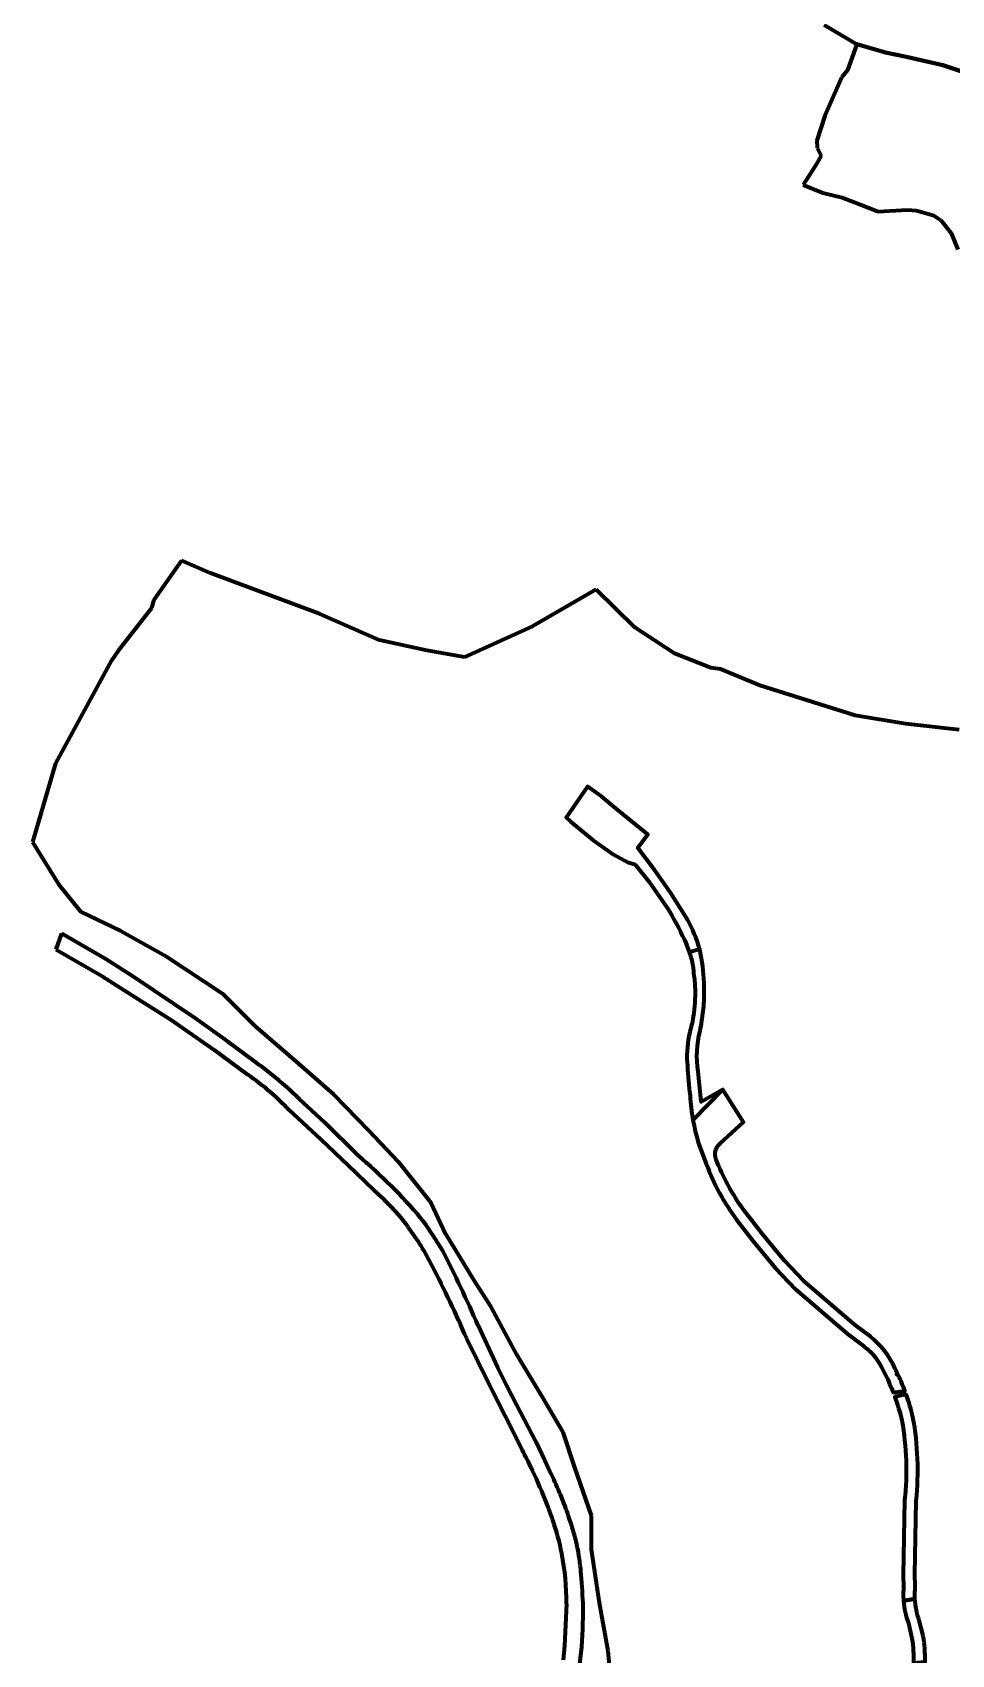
# Model space of a CAD drawing. Header units: inches. Extents: x 4096 to 6070, y 2882 to 5388.
# Drawn here: x 4249.5 to 4466.6, y 4508.6 to 4891.7 of the extents above; entities that cross this region are included whole.
import ezdxf

# ---------------------------------------------------------------- set-up
doc = ezdxf.new("R2010")
doc.units = ezdxf.units.IN
doc.header["$MEASUREMENT"] = 0
doc.linetypes.add('A_CONTINUOUS_LINE', pattern=[0])
for name, color, linetype, lineweight in [('access road', 150, 'Continuous', 30), ('Hatch institutional', 131, 'Continuous', 15), ('road 2', 1, 'A_CONTINUOUS_LINE', 30), ('secondary road', 40, 'Continuous', 30)]:
    doc.layers.add(name, color=color, linetype=linetype, lineweight=lineweight)

# ---------------------------------------------------------------- blocks, each defined once
blk = doc.blocks.new('road')
at = {"layer": 'road 2', "lineweight": 90}
for p, q in [((4256.42, 4678.94), (4255.06, 4675.14)), ((4266.85, 4672.87), (4256.42, 4678.94)), ((4255.06, 4675.14), (4266.01, 4668.87)), ((4273.17, 4668.82), (4266.85, 4672.87)), ((4266.01, 4668.87), (4273.82, 4663.86)), ((4288.02, 4658.83), (4273.17, 4668.82)), ((4273.82, 4663.86), (4282.26, 4658.54)), ((4282.26, 4658.54), (4292.42, 4651.45)), ((4295.5, 4653.46), (4288.02, 4658.83)), ((4292.42, 4651.45), (4300.29, 4645.63)), ((4302.19, 4648.53), (4295.5, 4653.46)), ((4318.53, 4634.38), (4312.64, 4639.77)), ((4310.09, 4637.27), (4317.66, 4630.23)), ((4326.46, 4626.49), (4318.53, 4634.38)), ((4317.66, 4630.23), (4324.02, 4624.22)), ((4324.02, 4624.22), (4330.21, 4618.21)), ((4338.29, 4609.6), (4338.26, 4609.58)), ((4359.43, 4576.3), (4354.79, 4586.3)), ((4352.08, 4583.29), (4357.5, 4572.26)), ((4361.6, 4572.06), (4359.43, 4576.3)), ((4357.5, 4572.26), (4358.3, 4570.64)), ((4361.6, 4572.06), (4361.6, 4572.06)), ((4363.93, 4567.49), (4361.6, 4572.06)), ((4358.3, 4570.64), (4361.07, 4565.06)), ((4368.38, 4558.96), (4363.93, 4567.49)), ((4361.07, 4565.06), (4364.96, 4557.42)), ((4370.51, 4554.47), (4368.38, 4558.96)), ((4371.75, 4551.88), (4370.51, 4554.47)), ((4370.51, 4554.47), (4370.51, 4554.47)), ((4374.03, 4546.89), (4374.03, 4546.89)), ((4372.31, 4540.77), (4372.31, 4540.77)), ((4375.94, 4541.92), (4375.94, 4541.92)), ((4375.94, 4541.92), (4375.94, 4541.92)), ((4375.68, 4520.58), (4375.19, 4510.66)), ((4379.59, 4518.74), (4379.59, 4518.74)), ((4375.19, 4510.66), (4374.91, 4507.29))]:
    blk.add_line(p, q, dxfattribs=at)
for centre, radius, start, end in [((4254.16, 4580.54), 83.23, 49.1608, 54.762), ((4268.12, 4597.99), 57.48, 49.0343, 55.9672), ((4268.12, 4597.99), 57.48, 43.1109, 49.0343), ((4254.16, 4580.54), 83.23, 45.3654, 49.1608), ((4247.94, 4533.51), 121.7, 39.9156, 49.8193), ((4293.67, 4575.81), 55.98, 37.1402, 49.2473), ((4292.18, 4574.66), 57.82, 26.4228, 37.159), ((4247.94, 4533.51), 121.7, 39.4679, 39.9156), ((4271.84, 4559.49), 86.87, 30.94, 36.2561), ((4071.96, 4463.54), 308.33, 23.4636, 27.1337), ((4097.23, 4472.66), 277.83, 23.4655, 27.3708), ((4257.32, 4499.95), 122.01, 25.7731, 28.0973), ((4257.32, 4499.95), 122.01, 21.7881, 25.7731), ((4292.85, 4512.79), 88.05, 22.7874, 26.3569), ((4257.32, 4499.95), 122.01, 20.7216, 21.7881), ((4292.85, 4512.79), 88.05, 19.9449, 22.7874), ((4257.32, 4499.95), 122.01, 20.0221, 20.7216), ((4257.32, 4499.95), 122.01, 19.635, 20.0221), ((4257.32, 4499.95), 122.01, 19.6099, 19.635), ((4257.32, 4499.95), 122.01, 19.5441, 19.6099), ((4315.2, 4520.86), 60.48, 19.2043, 19.2219), ((4315.2, 4520.86), 60.48, 18.7893, 19.2043), ((4315.2, 4520.86), 60.48, 11.0744, 18.7893), ((4292.85, 4512.79), 88.05, 19.3192, 19.9449), ((4292.85, 4512.79), 88.05, 15.7301, 19.3192), ((4331.56, 4524.3), 47.67, 10.2139, 15.028), ((4315.2, 4520.86), 60.48, 359.7374, 11.0744), ((4331.56, 4524.3), 47.67, 2.7307, 10.2139), ((4299.32, 4518.41), 80.27, 0.2317, 5.8317), ((4280.76, 4518.73), 98.83, 347.2169, 0.0065)]:
    blk.add_arc(centre, radius, start, end, dxfattribs=at)

msp = doc.modelspace()

# ---------------------------------------------------------------- linework, layer by layer
at = {"layer": 'access road', "lineweight": 90}
for points in [[(4387.78, 4708.04), (4383.93, 4711.26), (4380.65, 4713.63), (4375.55, 4706.35), (4376.57, 4705.35), (4381.98, 4700.93), (4386.74, 4697.61), (4390.04, 4695.8), (4391.87, 4695.23), (4395.07, 4691.24), (4399.41, 4685.02, -0.027535), (4403.51, 4677.42), (4403.51, 4677.42, -0.029573), (4404.59, 4674.62), (4407.1, 4675.2, 0.012317), (4406.79, 4676.32, 0.047782), (4403.87, 4682.89), (4400.21, 4688.57), (4396.48, 4693.93), (4392.51, 4699.12), (4394.85, 4702.31), (4387.78, 4708.04)], [(4387.78, 4708.04), (4383.93, 4711.26), (4380.65, 4713.63), (4375.55, 4706.35), (4376.57, 4705.35), (4381.98, 4700.93), (4386.74, 4697.61), (4390.04, 4695.8), (4391.87, 4695.23), (4395.07, 4691.24), (4399.41, 4685.02, -0.027535), (4403.51, 4677.42), (4403.51, 4677.42, -0.03093), (4404.63, 4674.49, -0.081647), (4405.69, 4669.46, -0.037166), (4406.01, 4665.78, -0.046076), (4405.6, 4659.34, -0.035603), (4405.08, 4656.94, -0.002204), (4404.56, 4654.64, 0.069575), (4404.2, 4647.67, 0.020524), (4404.83, 4640.64, 0.031434), (4405.51, 4634.86), (4412.55, 4642.05), (4407.48, 4639.16), (4406.77, 4646.31, -0.10519), (4407.21, 4655.95, 0.029698), (4407.93, 4660.6, 0.036598), (4408.19, 4665.35, 0.045028), (4407.53, 4673.08, 0.035214), (4406.79, 4676.32, 0.047782), (4403.87, 4682.89), (4400.21, 4688.57), (4396.48, 4693.93), (4392.51, 4699.12), (4394.85, 4702.31), (4387.78, 4708.04)], [(4431.72, 4596.83), (4427.11, 4601.61), (4421.93, 4607.91), (4418.06, 4612.9, -0.064054), (4411.25, 4624.92, -0.361703), (4411.94, 4629.34), (4417.5, 4634.38), (4412.55, 4642.05), (4405.51, 4634.86, 0.058689), (4408.68, 4624.51, 0.07408), (4415.89, 4611.22), (4419.77, 4606.23), (4424.99, 4599.87), (4429.74, 4594.93), (4442.04, 4584.33), (4445.77, 4581.51, -0.073579), (4448.9, 4578.42), (4448.9, 4578.42, -0.047835), (4452.8, 4570.48), (4455.56, 4570.92, 0.017574), (4454.07, 4574.52), (4453.68, 4574.72), (4453.67, 4574.81), (4453.76, 4575.19, 0.005524), (4453.22, 4576.29, 0.120264), (4447.43, 4583.7), (4443.83, 4586.41), (4431.72, 4596.83)], [(4458.26, 4544.94, 0.069852), (4457.49, 4564.69, 0.025251), (4455.88, 4570.05), (4453.17, 4569.48, -0.027045), (4454.87, 4563.88, -0.068763), (4455.52, 4545.05), (4455.18, 4527.36), (4455.27, 4524.67, 0.043419), (4455.25, 4521.29), (4457.96, 4521.8, -0.039508), (4458.03, 4524.75), (4457.91, 4527.57), (4458.26, 4544.94, 0.069852)], [(4459.9, 4513), (4458.98, 4516.64, -0.070609), (4457.96, 4521.8), (4455.25, 4521.29, 0.06933), (4456.4, 4516.05), (4457.23, 4512.37, -0.047802), (4457.62, 4506.63), (4460.34, 4506.92, 0.043277), (4459.9, 4513)]]:
    msp.add_lwpolyline(points, format="xyb", close=True, dxfattribs=at)
at = {"layer": 'Hatch institutional', "lineweight": 90}
for p, q in [((4444.25, 4888.94), (4442.01, 4882.82)), ((4444.25, 4888.94), (4442.01, 4882.82)), ((4451.01, 4886.98), (4444.25, 4888.94)), ((4451.01, 4886.98), (4444.25, 4888.94)), ((4455.59, 4886.06), (4451.01, 4886.98)), ((4455.59, 4886.06), (4451.01, 4886.98)), ((4464.52, 4883.99), (4455.59, 4886.06)), ((4464.52, 4883.99), (4455.59, 4886.06)), ((4440.7, 4881.18), (4436.68, 4872.02)), ((4440.7, 4881.18), (4436.68, 4872.02)), ((4442.01, 4882.82), (4440.7, 4881.18)), ((4442.01, 4882.82), (4440.7, 4881.18)), ((4471.11, 4881.78), (4464.52, 4883.99)), ((4471.11, 4881.78), (4464.52, 4883.99)), ((4436.68, 4872.02), (4434.8, 4866.2)), ((4436.68, 4872.02), (4434.8, 4866.2)), ((4434.8, 4866.2), (4434.87, 4864.46)), ((4434.8, 4866.2), (4434.87, 4864.46)), ((4435.79, 4862.62), (4434.84, 4860.98)), ((4435.79, 4862.62), (4434.84, 4860.98)), ((4434.87, 4864.46), (4435.79, 4862.62)), ((4434.87, 4864.46), (4435.79, 4862.62)), ((4434.84, 4860.98), (4431.58, 4855.72)), ((4434.84, 4860.98), (4431.58, 4855.72)), ((4431.58, 4855.72), (4436.16, 4853.88)), ((4431.58, 4855.72), (4436.16, 4853.88)), ((4436.16, 4853.88), (4440.73, 4852.76)), ((4436.16, 4853.88), (4440.73, 4852.76)), ((4440.73, 4852.76), (4444.89, 4851.22)), ((4440.73, 4852.76), (4444.89, 4851.22)), ((4444.89, 4851.22), (4449.25, 4849.47)), ((4444.89, 4851.22), (4449.25, 4849.47)), ((4449.25, 4849.47), (4456.19, 4849.83)), ((4449.25, 4849.47), (4456.19, 4849.83)), ((4456.19, 4849.83), (4458.24, 4849.69)), ((4456.19, 4849.83), (4458.24, 4849.69)), ((4458.24, 4849.69), (4460.17, 4849.12)), ((4458.24, 4849.69), (4460.17, 4849.12)), ((4460.17, 4849.12), (4462.4, 4848.54)), ((4460.17, 4849.12), (4462.4, 4848.54)), ((4462.4, 4848.54), (4464.05, 4847.38)), ((4462.4, 4848.54), (4464.05, 4847.38)), ((4464.05, 4847.38), (4466.49, 4844.34)), ((4464.05, 4847.38), (4466.49, 4844.34)), ((4466.49, 4844.34), (4468.06, 4840.47)), ((4466.49, 4844.34), (4468.06, 4840.47)), ((4284.74, 4767.04), (4278.2, 4757.71)), ((4284.74, 4767.04), (4278.2, 4757.71)), ((4291.57, 4764.02), (4284.74, 4767.04)), ((4291.57, 4764.02), (4284.74, 4767.04)), ((4317.35, 4754.45), (4291.57, 4764.02)), ((4317.35, 4754.45), (4291.57, 4764.02)), ((4382.64, 4760.2), (4367.72, 4751.48)), ((4382.64, 4760.2), (4367.72, 4751.48)), ((4391.8, 4751.23), (4382.64, 4760.2)), ((4391.8, 4751.23), (4382.64, 4760.2)), ((4277.64, 4755.76), (4269.74, 4745.65)), ((4277.64, 4755.76), (4269.74, 4745.65)), ((4278.2, 4757.71), (4277.64, 4755.76)), ((4278.2, 4757.71), (4277.64, 4755.76)), ((4331.49, 4748.24), (4317.35, 4754.45)), ((4331.49, 4748.24), (4317.35, 4754.45)), ((4367.72, 4751.48), (4351.57, 4744.18)), ((4367.72, 4751.48), (4351.57, 4744.18)), ((4401.18, 4745.03), (4391.8, 4751.23)), ((4401.18, 4745.03), (4391.8, 4751.23)), ((4342.64, 4745.73), (4331.49, 4748.24)), ((4342.64, 4745.73), (4331.49, 4748.24)), ((4268.19, 4743.43), (4254.95, 4719.11)), ((4268.19, 4743.43), (4254.95, 4719.11)), ((4269.74, 4745.65), (4268.19, 4743.43)), ((4269.74, 4745.65), (4268.19, 4743.43)), ((4351.57, 4744.18), (4342.64, 4745.73)), ((4351.57, 4744.18), (4342.64, 4745.73)), ((4409.73, 4741.71), (4401.18, 4745.03)), ((4409.73, 4741.71), (4401.18, 4745.03)), ((4412.06, 4741.39), (4409.73, 4741.71)), ((4412.06, 4741.39), (4409.73, 4741.71)), ((4421.35, 4737.53), (4412.06, 4741.39)), ((4421.35, 4737.53), (4412.06, 4741.39)), ((4443.83, 4730.4), (4421.35, 4737.53)), ((4443.83, 4730.4), (4421.35, 4737.53)), ((4455.73, 4728.42), (4443.83, 4730.4)), ((4455.73, 4728.42), (4443.83, 4730.4)), ((4468.37, 4726.99), (4455.73, 4728.42)), ((4468.37, 4726.99), (4455.73, 4728.42)), ((4254.95, 4719.11), (4249.54, 4700.48)), ((4254.95, 4719.11), (4249.54, 4700.48)), ((4249.54, 4700.48), (4255.65, 4690.6)), ((4249.54, 4700.48), (4255.65, 4690.6)), ((4255.65, 4690.6), (4260.95, 4684.02)), ((4255.65, 4690.6), (4260.95, 4684.02)), ((4260.95, 4684.02), (4270.31, 4679.59)), ((4260.95, 4684.02), (4270.31, 4679.59)), ((4270.31, 4679.59), (4281.22, 4673.5)), ((4270.31, 4679.59), (4281.22, 4673.5)), ((4281.22, 4673.5), (4294.42, 4664.79)), ((4281.22, 4673.5), (4294.42, 4664.79)), ((4294.42, 4664.79), (4302.02, 4657.08)), ((4294.42, 4664.79), (4302.02, 4657.08)), ((4302.02, 4657.08), (4311.81, 4648.69)), ((4302.02, 4657.08), (4311.81, 4648.69)), ((4311.81, 4648.69), (4320.62, 4640.94)), ((4311.81, 4648.69), (4320.62, 4640.94)), ((4320.62, 4640.94), (4328.99, 4632.39)), ((4320.62, 4640.94), (4328.99, 4632.39)), ((4328.99, 4632.39), (4335.92, 4625.07)), ((4328.99, 4632.39), (4335.92, 4625.07)), ((4335.92, 4625.07), (4343.61, 4615.42)), ((4335.92, 4625.07), (4343.61, 4615.42)), ((4343.61, 4615.42), (4347.11, 4608.01)), ((4343.61, 4615.42), (4347.11, 4608.01)), ((4347.11, 4608.01), (4353.68, 4597.15)), ((4347.11, 4608.01), (4353.68, 4597.15)), ((4353.68, 4597.15), (4357.81, 4590.73)), ((4353.68, 4597.15), (4357.81, 4590.73)), ((4357.81, 4590.73), (4363.84, 4579.52)), ((4357.81, 4590.73), (4363.84, 4579.52)), ((4363.84, 4579.52), (4370.06, 4569.2)), ((4363.84, 4579.52), (4370.06, 4569.2)), ((4370.06, 4569.2), (4374.83, 4561.18)), ((4370.06, 4569.2), (4374.83, 4561.18)), ((4374.83, 4561.18), (4377.57, 4552.83)), ((4374.83, 4561.18), (4377.57, 4552.83)), ((4377.57, 4552.83), (4381.5, 4541.46)), ((4377.57, 4552.83), (4381.5, 4541.46)), ((4381.5, 4541.46), (4381.52, 4533.44)), ((4381.5, 4541.46), (4381.52, 4533.44)), ((4381.52, 4533.44), (4383.35, 4520.81)), ((4381.52, 4533.44), (4383.35, 4520.81)), ((4383.35, 4520.81), (4385.39, 4509.46)), ((4383.35, 4520.81), (4385.39, 4509.46)), ((4385.39, 4509.46), (4386.38, 4499.32)), ((4385.39, 4509.46), (4386.38, 4499.32))]:
    msp.add_line(p, q, dxfattribs=at)
at = {"layer": 'secondary road', "lineweight": 90}
for p, q in [((4436.49, 4893.56), (4444.25, 4888.94)), ((4444.25, 4888.94), (4451.01, 4886.98)), ((4451.01, 4886.98), (4455.59, 4886.06)), ((4455.59, 4886.06), (4464.52, 4883.99)), ((4464.52, 4883.99), (4471.11, 4881.78))]:
    msp.add_line(p, q, dxfattribs=at)

# ---------------------------------------------------------------- block references
at = {"layer": 'road 2', "color": 0, "lineweight": 90}
msp.add_blockref('road', (0, 0), dxfattribs=at)

doc.saveas('drawing.dxf')
